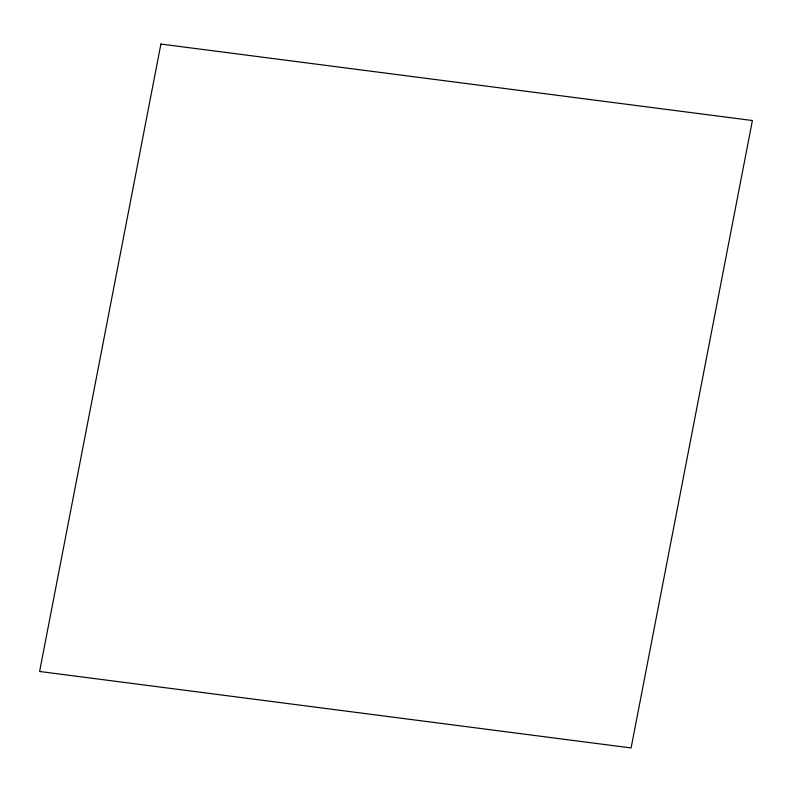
<?xml version="1.0" encoding="UTF-8"?>
<svg xmlns="http://www.w3.org/2000/svg" width="792" height="792" viewBox="0 0 792 792"><rect width="100%" height="100%" fill="white"/><g stroke="black" fill="none" stroke-linecap="round" stroke-linejoin="round"><path stroke-width="1.19" d="M160.905 44.055L39.6 671.477L631.095 747.945L752.4 120.523L160.905 44.055"/></g></svg>
